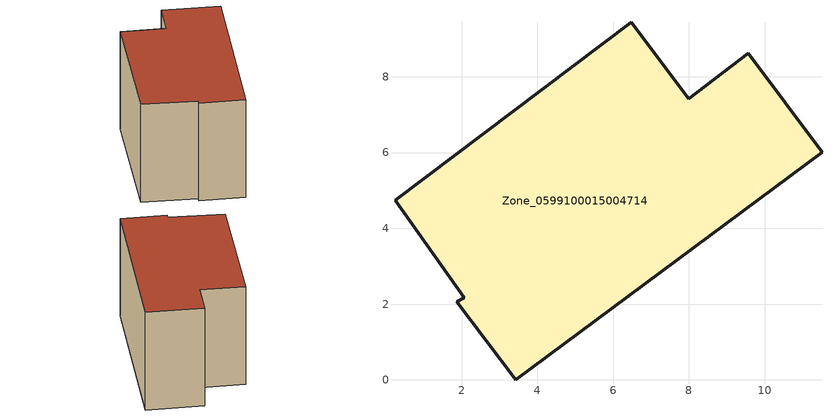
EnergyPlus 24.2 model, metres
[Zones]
Zone_0599100015004714
 floor ground (C_G): 1.88,2.06 2.06,2.17 0.26,4.75 6.48,9.44 8,7.42 9.57,8.62 11.51,6.01 3.43,0 z2.62
 wall outside (C_F): 3.43,0 11.51,6.01 9.57,8.62 8,7.42 6.48,9.44 0.26,4.75 2.06,2.17 1.88,2.06 3.43,0 z2.62:8.73
 roof outside (C_R): 2.06,2.17 1.88,2.06 3.43,0 11.51,6.01 9.57,8.62 8,7.42 6.48,9.44 0.26,4.75 z8.73
[BUILDING]
Pand.0599100015004714: North Axis=0; Terrain=City; Loads Convergence Tolerance Value=0.04; Temperature Convergence Tolerance Value=0.4; Solar Distribution=FullExterior; Maximum Number of Warmup Days=25; Minimum Number of Warmup Days=1
[Site:Location]
Rotterdam.The.Hague.AP_ZH_NLD Design_Conditions: Latitude=51.96; Longitude=4.45; Time Zone=1; Elevation=-4.5
[SITE:GROUNDTEMPERATURE:BUILDINGSURFACE]
18, 18, 18, 18, 18, 18, 18, 18, 18, 18, 18, 18
[MATERIAL] Thermal Absorptance=0.9; Solar Absorptance=0.7; Visible Absorptance=0.7
Name | Roughness | Thickness | Conductivity | Density | Specific Heat
G.TC.1946 | MediumSmooth | 0.15 | 1 | 540 | 1210
F.TC.1946 | Rough | 0.3 | 0.857143 | 1920 | 840
R.TC.1946 | MediumRough | 0.2 | 0.909091 | 1500 | 1000
[CONSTRUCTION]
C_G: G.TC.1946
C_F: F.TC.1946
C_R: R.TC.1946
[ZONE]
Zone_0599100015004714: Type=1; Multiplier=1; Ceiling Height=Autocalculate; Volume=Autocalculate; Floor Area=autocalculate; Part of Total Floor Area=Yes
[ZONEINFILTRATION:DESIGNFLOWRATE]
Infil_Zone_0599100015004714: Zone or ZoneList or Space or SpaceList=Zone_0599100015004714; Schedule=AlwaysOn; Design Flow Rate Calculation Method=Flow/Area; Flow Rate per Floor Area=0.003; Constant Term Coefficient=1; Temperature Term Coefficient=0; Velocity Term Coefficient=0; Velocity Squared Term Coefficient=0
[HVACTEMPLATE:ZONE:IDEALLOADSAIRSYSTEM]
Zone_0599100015004714: Maximum Heating Supply Air Temperature=50; Minimum Cooling Supply Air Temperature=13; Maximum Heating Supply Air Humidity Ratio=0.0156; Minimum Cooling Supply Air Humidity Ratio=0.0077; Heating Limit=NoLimit; Cooling Limit=NoLimit; Dehumidification Control Type=ConstantSensibleHeatRatio; Cooling Sensible Heat Ratio=0.7; Dehumidification Setpoint=60; Humidification Control Type=None; Humidification Setpoint=30; Outdoor Air Method=None; Outdoor Air Flow Rate per Person=0.00944; Outdoor Air Flow Rate per Zone Floor Area=0; Outdoor Air Flow Rate per Zone=0; Demand Controlled Ventilation Type=None; Outdoor Air Economizer Type=NoEconomizer; Heat Recovery Type=None; Sensible Heat Recovery Effectiveness=0.7; Latent Heat Recovery Effectiveness=0.65
[ZONECONTROL:THERMOSTAT]
ThermostatControl_Zone_0599100015004714: Zone or ZoneList=Zone_0599100015004714; Control Type Schedule=DualSetpointControlType; Control 1=Thermostat_Zone_0599100015004714; Temperature Difference Between Cutout And Setpoint=0
[THERMOSTATSETPOINT:DUALSETPOINT]
Thermostat_Zone_0599100015004714: Heating Setpoint Temperature Schedule=HeatingSetpoint_Zone_0599100015004714; Cooling Setpoint Temperature Schedule=CoolingSetpoint_Zone_0599100015004714
[SCHEDULE:COMPACT]
HeatingSetpoint_Zone_0599100015004714: Through: 12/31, For: AllDays, Until: 24:00, 21
CoolingSetpoint_Zone_0599100015004714: Through: 12/31, For: AllDays, Until: 24:00, 24
DualSetpointControlType: Through: 12/31, For: AllDays, Until: 24:00, 4
AlwaysOn: Through: 12/31, For: AllDays, Until: 24:00, 1
